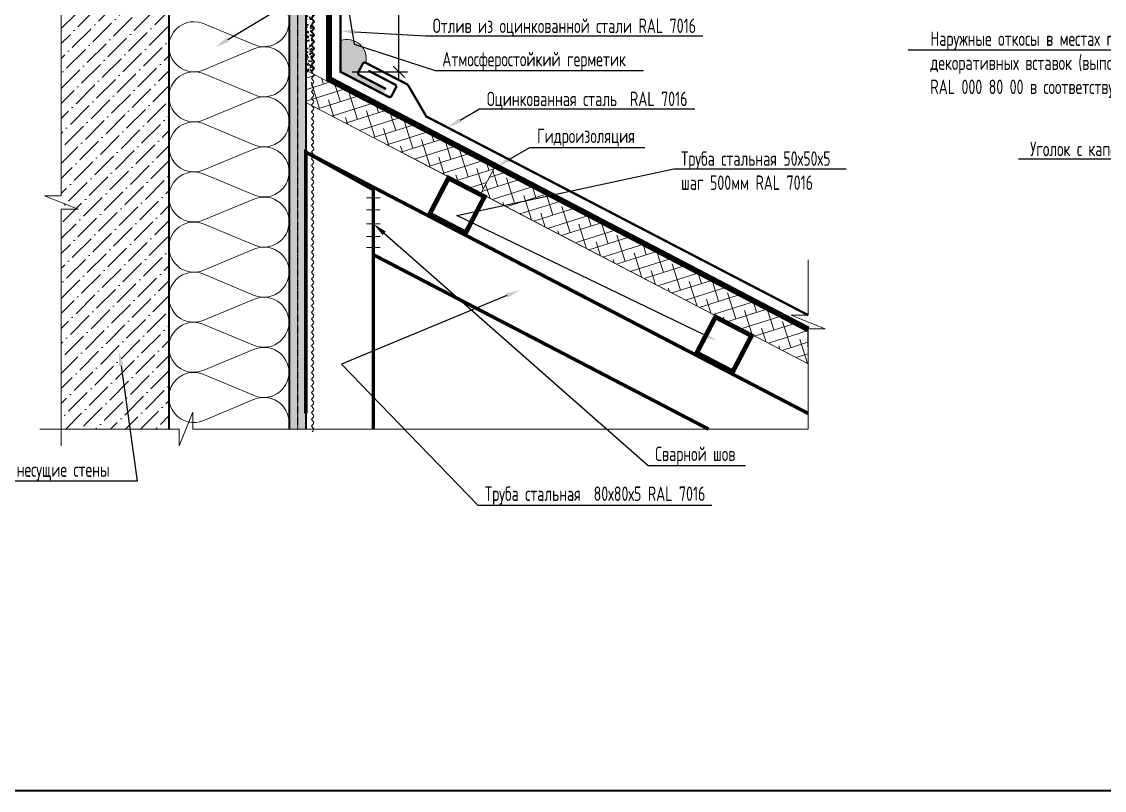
# Model space of a CAD drawing. Header units: millimetres. Extents: x -136099598 to 11807193, y 0 to 779331.
# Drawn here: x 774700 to 793450, y 345860 to 359167 of the extents above; entities that cross this region are included whole.
import ezdxf
from ezdxf import colors
from ezdxf.entities.mleader import LeaderData, LeaderLine
from ezdxf.math import Vec2, Vec3

# ---------------------------------------------------------------- set-up
doc = ezdxf.new("R2010")
doc.units = ezdxf.units.MM
doc.header["$MEASUREMENT"] = 0
for name, pattern in [('ACAD_ISO02W100', [15, 12, -3]), ('ACAD_ISO03W100', [30, 12, -18]), ('DASHED', [19.049999999999997, 12.7, -6.35])]:
    doc.linetypes.add(name, pattern=pattern)
doc.layers.get('0').update_dxf_attribs({"color": 250, "lineweight": 9})
doc.layers.get('Defpoints').update_dxf_attribs({"color": 8})
for name, color, linetype, lineweight in [('+АР_Размеры', 252, 'Continuous', 9), ('_Линии для надписей', 5, 'Continuous', 9), ('_Штриховки', 250, 'Continuous', 13), ('_Штриховки_точка', 5, 'Continuous', 30), ('АР_Гидроизол', 162, 'Continuous', 9), ('АР_Доска', 41, 'Continuous', 9), ('АР_Оси_Разм', 7, 'Continuous', 15), ('АР_Тонкие', 250, 'Continuous', 5), ('Рисунок', 6, 'Continuous', 35)]:
    doc.layers.add(name, color=color, linetype=linetype, lineweight=lineweight)
for name, color, linetype in [('_Пунктир', 6, 'DASHED'), ('АР_Метал', 140, 'Continuous'), ('АР_Фасад', 251, 'Continuous')]:
    doc.layers.add(name, color=color, linetype=linetype)
doc.styles.add('GOST 2.304', font='CS_Gost2304.shx')
doc.styles.add('ISOCPEUR', font='isocpeur.ttf', dxfattribs={"width": 0.7})
doc.styles.add('Архитект', font='isocpeur.ttf', dxfattribs={"width": 0.8, "oblique": 8})
doc.dimstyles.new('KK 100', dxfattribs={"dimscale": 100, "dimtxt": 3, "dimasz": 2, "dimexe": 1.5, "dimexo": 2, "dimtad": 1, "dimdec": 0, "dimtxsty": 'GOST 2.304', "dimblk": 'OBLIQUE', "dimcen": 2.5, "dimdle": 1.5, "dimadec": 0, "dimazin": 0, "dimtfac": 1, "dimtdec": 0, "dimtmove": 0, "dimatfit": 3, "dimarcsym": 0})

# ---------------------------------------------------------------- blocks, each defined once
blk = doc.blocks.new('_Oblique')
at = {"color": 0, "linetype": 'ByBlock', "lineweight": -2}
blk.add_line((-0.5, -0.5), (0.5, 0.5), dxfattribs=at)
blk = doc.blocks.new('*D1419')
at = {"layer": 'Defpoints', "color": 0, "ltscale": 100, "transparency": 16777216}
for p in [(780222.249364869, 361298.3401520812), (781234.7610960166, 361298.3401520812), (780222.249364869, 358298.3401520812)]:
    blk.add_point(p, dxfattribs=at)
at = {"layer": 'АР_Оси_Разм', "color": 0, "lineweight": -2, "ltscale": 100, "transparency": 16777216}
for p, q in [((781234.7610960166, 358148.3401520812), (781234.7610960166, 361448.3401520812)), ((780422.249364869, 361298.3401520812), (781384.7610960166, 361298.3401520812)), ((780422.249364869, 358298.3401520812), (781384.7610960166, 358298.3401520812))]:
    blk.add_line(p, q, dxfattribs=at)
at = {"layer": 'АР_Оси_Разм', "color": 0, "lineweight": -2, "ltscale": 100, "transparency": 16777216, "xscale": 200, "yscale": 200, "zscale": 200}
for p, rotation in [((781234.7610960166, 361298.3401520812), 90), ((781234.7610960166, 358298.3401520812), 270)]:
    blk.add_blockref('_Oblique', p, dxfattribs=dict(at, rotation=rotation))
at = {"layer": 'АР_Оси_Разм', "color": 0, "lineweight": 9, "ltscale": 100, "transparency": 16777216, "insert": (781022.2611112753, 359570.0345800482), "char_height": 300, "attachment_point": 5, "rotation": 90, "style": 'ISOCPEUR'}
blk.add_mtext('150', dxfattribs=at)
blk = doc.blocks.new('утеплитель')
at = {"layer": '_Штриховки'}
for p, q in [((-25.97458900007587, 14.5620322346191), (-10.60166635225869, 8.162384554609844)), ((-10.58586496633802, 6.838497686065239), (-25.50526861798312, 0.6238394471720312))]:
    blk.add_line(p, q, dxfattribs=at)
for centre, radius, start, end in [((-28.49999999999955, 7.500000000094474), 7.5, 70.32274650999634, 293.5342702555363), ((-7.521493449437685, 15.02430771533432), 7.52153272777299, 245.825691724005, 359.8148340281726), ((-7.499999495507836, 0.002750887365209564), 7.5, 359.9789847687933, 114.2958742601428)]:
    blk.add_arc(centre, radius, start, end, dxfattribs=at)

msp = doc.modelspace()

# ---------------------------------------------------------------- hatches: boundary and pattern name
at = {"layer": '_Штриховки'}
h = msp.add_hatch(dxfattribs=at)
h.set_pattern_fill('ANSI36', color=256, scale=57.83317016962933, angle=2.571095121417787e-44, style=0)
h.set_pattern_definition([(44.99999999999999, (676152.063802735, 332264.5120021664), (97.37937757812152, 357.0577177864454), [459.0507882214334, -91.81015764428663, 0, -91.81015764428663])])
h.paths.add_polyline_path([(777250.270631806, 363504.9104855619), (775386.8672619024, 363504.9104855619), (775386.8672619024, 352113.2814848982), (777250.270631806, 352113.2814848982), (777250.270631806, 359746.1360440813)])
at = {"layer": '_Штриховки_точка'}
h = msp.add_hatch(dxfattribs=at)
h.set_pattern_fill('DOTS', color=0, scale=34.69990210177763, angle=44.99999999999999, style=0)
h.set_pattern_definition([(44.99999999999999, (676385.2179517904, 332875.10834473), (-19.47587551562428, 58.42762654687287), [0, -55.08609458657197])])
edge = h.paths.add_edge_path()
edge.add_arc((737965.0727825323, 362034.0006229244), 41537.82651118521, 357.9706557240805, 362.0293442760986)
edge.add_line((779476.8476839224, 363504.9104855619), (779332.2647581259, 363504.9104855619))
edge.add_arc((860507.9133014837, 362071.7916752659), 81188.29808530427, 178.9885743876315, 181.0114256123709)
edge.add_line((779332.2647581259, 360638.6728649698), (779332.2647581259, 360364.7339910828))
edge.add_line((779332.2647581259, 360364.7339910828), (779291.2882404486, 360364.7339910828))
edge.add_arc((775530.7219658056, 359872.0097407661), 3792.708253597516, 5.791551844299818, 7.464597599868625, ccw=False)
edge.add_line((779304.0707140127, 360254.7304241024), (779313.3713798681, 360254.7304241024))
edge.add_arc((775530.7219658056, 359872.0097406469), 3801.961560843547, 0.850402867039918, 5.77740819779109, ccw=False)
edge.add_line((779332.2647581259, 359928.4376369081), (779332.2647581259, 359702.7260519825))
edge.add_arc((775530.7219658056, 359759.1539483629), 3801.961560848613, 354.22259180221687, 359.14959713292905, ccw=False)
edge.add_line((779313.3713798681, 359376.4332649074), (779304.0707140127, 359376.4332649074))
edge.add_arc((775530.7219658056, 359759.1539482437), 3792.708253598006, 352.53540240013234, 354.2084481557012, ccw=False)
edge.add_line((779291.2882404486, 359266.4296979271), (779332.2647581259, 359266.4296979271))
edge.add_line((779332.2647581259, 359266.4296979271), (779332.2647581259, 359169.2797519527))
edge.add_arc((778897.2729473272, 359167.8739595972), 434.9940821671716, -0.18516597503531784, 0.18516597503730736, ccw=False)
edge.add_line((779332.2647581259, 359166.4681673609), (779332.2647581259, 352113.2814848982))
edge.add_line((779332.2647581259, 352113.2814848982), (779476.8476839224, 352113.2814848982))
edge.add_line((779476.8476839224, 352113.2814848982), (779476.8476839224, 360563.0907605253))
edge = h.paths.add_edge_path()
edge.add_arc((741231.3096399466, 361981.3272213303), 38420.34219008387, 357.7273032575538, 362.2726967424505)
edge.add_line((779621.4306087652, 363504.9104855619), (779476.8476829687, 363504.9104855619))
edge.add_arc((855190.7610473791, 362034.0006231628), 75728.1998513233, 178.8870430371143, 181.1129569630626)
edge.add_line((779476.8476839224, 360563.0907604061), (779476.8476839224, 352113.281484779))
edge.add_line((779476.8476839224, 352113.2814848982), (779621.4306097189, 352113.2814848982))
edge.add_line((779621.4306087652, 352113.2814848982), (779621.4306087652, 360457.7439570986))
h = msp.add_hatch(dxfattribs=at)
h.set_pattern_fill('AR-CONC', color=0, scale=0.8674975525444399, angle=2.571095121417787e-44, style=0)
h.set_pattern_definition([(49.99999999999999, (676385.2179517904, 332875.10834473), (158.0447544651524, -13.8271176947949), [16.52582837597158, -181.7841121356874]), (355, (676385.2179517904, 332875.10834473), (-30.57306527864072, 165.7411700976482), [13.22066270077727, -145.4272897085499]), (100.451, (676398.3882999578, 332873.9560911022), (127.4722605599769, 151.913298093792), [14.04478537569448, -154.4926391326393]), (46.18420000000001, (676385.2179517904, 332919.1772204004), (235.1604045200169, -36.47161658491154), [24.7887425639573, -272.6761682035304]), (96.63559999999998, (676404.814634339, 332916.1379426084), (205.9475923631471, 214.6410641715652), [21.06717806354152, -231.7389586989569]), (351.1840000000001, (676385.2179517904, 332919.1772204004), (205.9479145063652, 214.6406841820881), [19.8309940511659, -218.1409345628249]), (21, (676407.2523899237, 332908.160001453), (131.5255371865144, -88.71508702297957), [16.52582837597158, -181.7841121356874]), (326.0000000000001, (676407.2523899237, 332908.160001453), (53.61310833386594, 159.7826098192502), [13.22066270077726, -145.4272897085498]), (71.4514, (676418.212787644, 332900.7671005093), (185.138283415706, 71.06787856612623), [14.04478537569449, -154.4926391326394]), (37.50000000000001, (676385.2179517904, 332875.10834473), (2.679355760669202, 73.3512892777603), [0, -143.6645346817796, 0, -147.6307334920128, 0, -145.9781506544157]), (7.499999999999999, (676385.2179517904, 332875.10834473), (57.96589368953571, 86.90640346721383), [0, -84.17155252828181, 0, -140.3593690065852, 0, -55.63695553243761]), (327.5, (676336.0811557928, 332875.10834473), (117.6245094553049, -4.969671392797887), [0, -55.08609458657194, 0, -171.8686151101045, 0, -228.0564315884078]), (317.5, (676314.0467176596, 332875.10834473), (128.5017023127821, 22.05741874120954), [0, -71.61192296254352, 0, -114.138387983377, 0, -161.9531180845215])])
edge = h.paths.add_edge_path()
edge.add_spline(control_points=[(779727.8248882452, 358517.6554110609), (779724.3993263403, 358522.1895577274), (779712.6380996862, 358546.0014277063), (779803.1262455145, 358589.091021236), (779681.676589028, 358646.9241914116), (779803.1262455145, 358704.7573615871), (779681.676589028, 358762.5905316435), (779803.1262455145, 358820.423701819), (779681.676589028, 358878.2568719946), (779803.1262455145, 358936.0900421701), (779681.676589028, 358993.9232123457), (779803.1262455145, 359051.7563825212), (779681.676589028, 359109.5895526968), (779803.1262455145, 359167.4227228723), (779681.676589028, 359225.2558930479), (779803.1262455145, 359283.0890632235), (779681.676589028, 359340.922233399), (779803.1262455145, 359398.7554035746), (779681.676589028, 359456.5885737501), (779803.1262455145, 359514.4217439257), (779681.676589028, 359572.2549141012), (779803.1262455145, 359630.0880842768), (779681.676589028, 359687.9212544523), (779803.1262455145, 359745.7544246279), (779681.676589028, 359803.5875948034), (779803.1262455145, 359861.420764979), (779681.676589028, 359919.2539350353), (779803.1262455145, 359977.0871052109), (779681.676589028, 360034.9202753864), (779803.1262455145, 360092.753445562), (779681.676589028, 360150.5866157375), (779803.1262455145, 360208.4197859131), (779687.0750312964, 360263.6822692715), (779752.5660247961, 360299.6670291983), (779760.6753711859, 360316.3740656935)], knot_values=[67.29883046128072, 67.29883046128072, 67.29883046128072, 67.29883046128072, 67.58593030290993, 68.80658586448332, 70.02724142605672, 71.24789698763011, 72.46855254920351, 73.6892081107769, 74.9098636723503, 76.13051923392369, 77.35117479549709, 78.57183035707048, 79.79248591864388, 81.01314148021727, 82.23379704179067, 83.45445260336406, 84.67510816493746, 85.89576372651085, 87.11641928808424, 88.33707484965764, 89.55773041123103, 90.77838597280443, 91.99904153437782, 93.21969709595122, 94.44035265752461, 95.66100821909801, 96.8816637806714, 98.1023193422448, 99.32297490381819, 100.5436304653916, 101.764286026965, 102.9849415885384, 104.2055971501118, 105.2634781369412, 105.2634781369412, 105.2634781369412, 105.2634781369412], degree=3, periodic=0)
edge.add_arc((778870.0353117147, 359578.3832027279), 1156.663403392587, 39.64539389236523, 49.48680669696833)
edge.add_line((779621.4306087652, 360457.7439569794), (779621.4306087652, 358517.6554110609))
edge.add_line((779621.4306087652, 358517.6554110609), (779727.8248882452, 358517.6554110609))
h = msp.add_hatch(dxfattribs=at)
h.set_pattern_fill('AR-CONC', color=0, scale=0.8674975525444399, angle=2.571095121417787e-44, style=0)
h.set_pattern_definition([(49.99999999999999, (676385.2179517904, 332875.10834473), (158.0447544651524, -13.82711769479489), [16.52582837597159, -181.7841121356874]), (355, (676385.2179517904, 332875.10834473), (-30.57306527864073, 165.7411700976483), [13.22066270077727, -145.4272897085499]), (100.451, (676398.3882999578, 332873.9560911022), (127.472260559977, 151.913298093792), [14.04478537569449, -154.4926391326393]), (46.18420000000001, (676385.2179517904, 332919.1772204004), (235.1604045200169, -36.47161658491154), [24.7887425639573, -272.6761682035304]), (96.63559999999998, (676404.814634339, 332916.1379426084), (205.9475923631471, 214.6410641715652), [21.06717806354152, -231.7389586989569]), (351.1840000000001, (676385.2179517904, 332919.1772204004), (205.9479145063652, 214.6406841820881), [19.8309940511659, -218.1409345628249]), (21, (676407.2523899237, 332908.160001453), (131.5255371865144, -88.71508702297957), [16.52582837597158, -181.7841121356874]), (326.0000000000001, (676407.2523899237, 332908.160001453), (53.61310833386595, 159.7826098192502), [13.22066270077726, -145.4272897085498]), (71.4514, (676418.212787644, 332900.7671005093), (185.1382834157061, 71.06787856612623), [14.04478537569449, -154.4926391326394]), (37.50000000000001, (676385.2179517904, 332875.10834473), (2.679355760669197, 73.3512892777603), [0, -143.6645346817796, 0, -147.6307334920128, 0, -145.9781506544157]), (7.499999999999999, (676385.2179517904, 332875.10834473), (57.9658936895357, 86.90640346721385), [0, -84.17155252828181, 0, -140.3593690065852, 0, -55.63695553243762]), (327.5, (676336.0811557928, 332875.10834473), (117.6245094553049, -4.969671392797887), [0, -55.08609458657194, 0, -171.8686151101045, 0, -228.0564315884078]), (317.5, (676314.0467176596, 332875.10834473), (128.5017023127821, 22.05741874120956), [0, -71.61192296254352, 0, -114.138387983377, 0, -161.9531180845215])])
edge = h.paths.add_edge_path()
edge.add_line((779621.4306087652, 358298.3401520811), (779722.2493648687, 358298.3401520811))
edge.add_spline(control_points=[(779722.2493648687, 358298.3401520811), (779722.1902160803, 358298.8684914671), (779721.0502948919, 358318.6745542847), (779803.1262455145, 358357.7583405338), (779681.676589028, 358415.5915107094), (779793.6045379797, 358468.8905342184), (779738.9637050787, 358502.9118342958), (779727.8248882452, 358517.6554110609)], knot_values=[105.2634781369412, 105.2634781369412, 105.2634781369412, 105.2634781369412, 105.2969323182913, 106.5175878798647, 107.7382434414381, 108.9588990030115, 109.8924547229557, 109.8924547229557, 109.8924547229557, 109.8924547229557], degree=3, periodic=0)
edge.add_line((779727.8248882452, 358517.6554110609), (779621.4306087652, 358517.6554110609))
edge.add_line((779621.4306087652, 358517.6554110609), (779621.4306087652, 358298.3401520811))
at = {"layer": 'АР_Гидроизол', "linetype": 'ACAD_ISO03W100'}
h = msp.add_hatch(color=253, dxfattribs=at)
h.dxf.hatch_style = 1
edge = h.paths.add_edge_path()
edge.add_arc((780336.9780979315, 358526.2089511715), 331.5253906520283, 347.358425534962, 470.24671003064657, ccw=False)
edge.add_arc((780642.0092544714, 358418.1672560535), 40.00000000168563, 422.5201469906572, 512.5201469818544)
edge.add_line((780606.5223293463, 358436.6247233711), (780532.692460076, 358294.6770203672))
edge.add_arc((780568.1793852011, 358276.2195530497), 39.99999999964379, 512.5201469811476, 602.5201469811477)
edge.add_line((780549.7219181219, 358240.7326273285), (781011.0519523779, 358000.7855516039))
edge.add_line((781011.0519523779, 358000.7855516039), (780964.9082842031, 357912.0682372414))
edge.add_line((780964.9082842031, 357912.0682372414), (780222.2493648687, 358298.3401520811))
edge.add_line((780222.2493648687, 358298.3401520811), (780222.2493648687, 358837.2497886978))
at = {"layer": 'АР_Доска', "lineweight": 5}
h = msp.add_hatch(dxfattribs=at)
h.set_pattern_fill('ANSI38', color=8, scale=60, angle=-27.47985301884645)
h.set_pattern_definition([(17.52014698115355, (725756.4929380575, 195554.454563912), (-57.34833669383341, 181.6629248868649), []), (107.5201469811535, (725756.4929380575, 195554.454563912), (-296.3595982745317, 305.9775130798965), [476.2499999999983, -285.7499999999986])])
h.paths.add_polyline_path([(782882.0427599112, 356633.1339839064), (779621.4306087652, 358329.0442693792), (779621.4306087652, 357765.4564245306), (782651.3244180838, 356189.5474120937)])
h = msp.add_hatch(dxfattribs=at)
h.set_pattern_fill('ANSI38', color=8, scale=60, angle=-27.47985301884645)
h.set_pattern_definition([(17.52014698115355, (722207.8003645102, 193708.7078277431), (-57.34833669383341, 181.6629248868649), []), (107.5201469811535, (722207.8003645102, 193708.7078277431), (-296.3595982745317, 305.9775130798965), [476.2499999999983, -285.7499999999986])])
h.paths.add_polyline_path([(788312.3499074414, 353808.7214768744), (782882.0427599112, 356633.1339839064), (782651.3244180838, 356189.5474120937), (788321.3407430808, 353240.4573167608)])

# ---------------------------------------------------------------- linework, layer by layer
at = {"layer": '+АР_Размеры', "ltscale": 100}
for points in [[(775386.8672619024, 351824.4666919075), (775386.8672619024, 355921.0523853861), (775679.2828941504, 355921.0523853861), (775094.4516287008, 356154.1848170124), (775386.8672619024, 356154.1848170124), (775386.8672619024, 363796.5894443356)], [(788321.3407430807, 352113.2814848982), (788321.3407430807, 353850.6334210181), (788613.7563762823, 353850.6334210181), (788028.9251098791, 354083.7658526445), (788321.3407430807, 354083.7658526445), (788321.3407430807, 355042.2319605352)], [(775014.1637630621, 352113.2814848982), (777430.4947738806, 352113.2814848982), (777430.4947738806, 351820.865851935), (777663.6272058645, 352405.6971177422), (777663.6272058645, 352113.2814848982), (788321.3407430807, 352113.2814848982)]]:
    msp.add_lwpolyline(points, dxfattribs=at)
at = {"color": 1, "lineweight": 35, "ltscale": 150}
msp.add_lwpolyline([(814468.6960761901, 396683.7896100227), (751345.6357834339, 396683.7896100227), (751345.6357834339, 345859.7557224897), (814468.6960761901, 345859.7557224897)], close=True, dxfattribs=at)
at = {"layer": '_Пунктир', "ltscale": 0.4}
msp.add_line((779476.8476839224, 363514.5535041653), (779476.8476839224, 352113.2814848982), dxfattribs=at)
at = {"layer": '_Штриховки'}
for centre, radius, start, end in [((778897.2729473272, 359167.8739595972), 434.9940821817316, 262.0237576915042, 359.8148333326538), ((777683.7737312475, 353527.3991354071), 433.74877627222, 234.2725614068061, 234.3131410057301)]:
    msp.add_arc(centre, radius, start, end, dxfattribs=at)
at = {"layer": 'АР_Гидроизол', "linetype": 'ACAD_ISO02W100', "ltscale": 40, "const_width": 100}
msp.add_lwpolyline([(780022.2493648687, 361402.3641945682), (780022.2493648687, 358176.9290567003), (788321.3407430807, 353839.8456072174)], dxfattribs=at)
at = {"layer": 'АР_Гидроизол'}
msp.add_arc((780336.9780979315, 358526.2089511715), 331.5253906583578, 347.3584492913837, 110.246735580293, dxfattribs=at)
at = {"layer": 'АР_Доска', "color": 18, "true_color": 0x000000}
for p, q in [((787885.9926462332, 354030.4784347378), (779621.4306087652, 358329.0442693792)), ((788321.3407430807, 353240.4572451673), (779621.4306087652, 357765.4563539587))]:
    msp.add_line(p, q, dxfattribs=at)
at = {"layer": 'АР_Доска'}
for p, q in [((788321.3407430807, 353240.4572451673), (781324.7420225302, 356879.5296590887)), ((780670.2399346393, 356114.1328586391), (780911.2204726756, 356114.1328586391)), ((780670.2399346393, 355908.698068426), (780911.2204726756, 355908.698068426)), ((780670.2399346393, 355667.8434296803), (780911.2204726756, 355667.8434296803)), ((780670.2399346393, 355448.2408657792), (780911.2204726756, 355448.2408657792)), ((780670.2399346393, 355256.973849254), (780911.2204726756, 355256.973849254))]:
    msp.add_line(p, q, dxfattribs=at)
msp.add_lwpolyline([(779621.4306087652, 357765.4564245306), (782651.3244180838, 356189.5474120937), (782882.0427599112, 356633.1339839064), (779621.4306087652, 358329.0442693792)], close=True, dxfattribs=at)
at = {"layer": 'АР_Доска', "color": 18, "true_color": 0x000000, "const_width": 60}
for points in [[(780790.7302036574, 352113.2814848982), (780790.7302036574, 356257.198068426), (779621.4306087652, 356908.7807279192), (779621.4306087652, 352383.7814848982)], [(779621.4306087652, 356908.7805935703), (788321.3407430807, 352383.7814848982)], [(786594.9971987078, 352113.2814848982), (780790.7302036574, 355132.198068426)]]:
    msp.add_lwpolyline(points, dxfattribs=at)
at = {"layer": 'АР_Доска', "color": 18, "true_color": 0x000000}
msp.add_lwpolyline([(782651.3244180838, 356189.5474120937), (788321.3407430808, 353240.4573167608), (788312.3499074414, 353808.7214768744), (782882.0427599112, 356633.1339839064)], close=True, dxfattribs=at)
at = {"layer": 'АР_Доска', "color": 18, "lineweight": 5, "true_color": 0x000000, "const_width": 44.42303250000001}
for points in [[(781741.2270384128, 355828.3646713907), (782398.0757281096, 355486.7243912146), (782739.7160087271, 356143.5730809994), (782082.8673190305, 356485.2133611757)], [(781791.1514869638, 355844.1250918271), (782382.3153081145, 355536.6488396772), (782689.7915601761, 356127.8126604749), (782098.6277390255, 356435.2889127129)]]:
    msp.add_lwpolyline(points, close=True, dxfattribs=at)
at = {"layer": 'АР_Доска', "color": 18, "true_color": 0x000000, "const_width": 44.42303250000001}
for points in [[(786366.0098121921, 353422.9216794515), (787022.8585018887, 353081.2813992755), (787364.4987825062, 353738.1300890602), (786707.6500928096, 354079.7703692366)], [(786415.9342607431, 353438.682099888), (787007.0980818938, 353131.205847738), (787314.5743339553, 353722.3696685357), (786723.4105128046, 354029.8459207737)]]:
    msp.add_lwpolyline(points, close=True, dxfattribs=at)
at = {"layer": 'АР_Метал', "color": 154, "ltscale": 100}
for points, const_width in [([(780222.2493648687, 361298.3401520811), (780222.2493648687, 358298.3401520811), (781053.6255989233, 357865.9245688282)], 40), ([(788321.3407430807, 354085.8390226923), (781707.5275430838, 357525.8169506155), (781387.948699967, 358075.2761008106)], 39.99999999999999)]:
    msp.add_lwpolyline(points, dxfattribs=dict(at, const_width=const_width))
at = {"layer": 'АР_Метал', "color": 154, "ltscale": 100, "const_width": 40}
for points in [[(780222.2493648687, 358298.3401520811), (781053.6255989233, 357865.9245688282, 0.414213562373095), (781107.5699920813, 357882.9540272318), (781181.3998613516, 358024.9017302357, 0.414213562373095), (781164.370402352, 358078.8461232744), (780703.040368096, 358318.793198999)], [(781387.948699967, 358075.2761008106), (780660.4667225042, 358453.6541817747, 0.414213562373095), (780606.5223293463, 358436.6247233711), (780532.692460076, 358294.6770203672, 0.414213562373095), (780549.7219181219, 358240.7326273285), (781011.0519523779, 358000.7855516039)]]:
    msp.add_lwpolyline(points, format="xyb", dxfattribs=at)
at = {"layer": 'АР_Фасад'}
msp.add_lwpolyline([(779722.2493648687, 357713.0184809528), (779722.2493648687, 357713.0184809528)], close=True, dxfattribs=at)
at = {"layer": 'Рисунок'}
for p, q in [((779621.4306087652, 363577.7154474817), (779621.4306087652, 352113.2814848982)), ((777250.270631806, 363504.9104855619), (777250.270631806, 352113.2814848982)), ((779332.2647581259, 363504.9104855619), (779332.2647581259, 352113.2814848982))]:
    msp.add_line(p, q, dxfattribs=at)
at = {"layer": 'Рисунок', "lineweight": 9}
msp.add_line((777250.270631806, 358998.7446559034), (777250.270631806, 352113.2814848982), dxfattribs=at)
at = {"layer": 'Рисунок'}
msp.add_open_spline([(779741.5361957708, 363418.7336476408), (779731.2295961538, 363408.6634986959), (779702.7532911459, 363381.2342095934), (779802.4055519262, 363331.0774909817), (779681.8696975866, 363273.667161759), (779803.0745020071, 363215.7206917368), (779681.6904535452, 363157.9178801142), (779803.122530953, 363100.0765753351), (779681.6775837103, 363042.2455849014), (779803.1259794394, 362984.4118306004), (779681.6766595999, 362926.5788169466), (779803.126226441, 362868.7456049286), (779681.6765937964, 362810.9124459587), (779803.1262445608, 362753.0792728029), (779681.676589028, 362695.2461034618), (779803.1262455145, 362637.4129330479), (779681.676589028, 362579.5797628723), (779803.1262455145, 362521.7465926968), (779681.676589028, 362463.9134225212), (779803.1262455145, 362406.0802523457), (779681.676589028, 362348.2470821701), (779803.1262455145, 362290.4139119945), (779681.676589028, 362232.580741819), (779803.1262455145, 362174.7475717627), (779681.676589028, 362116.9144015871), (779803.1262455145, 362059.0812314115), (779681.676589028, 362001.248061236), (779803.1262455145, 361943.4148910604), (779681.676589028, 361885.5817208849), (779803.1262455145, 361827.7485507093), (779681.676589028, 361769.9153805338), (779803.1262455145, 361712.0822103582), (779681.676589028, 361654.2490401827), (779803.1262455145, 361596.4158700071), (779681.676589028, 361538.5826998316), (779803.1262455145, 361480.749529656), (779681.676589028, 361422.9163594805), (779803.1262455145, 361365.0831893049), (779681.676589028, 361307.2500191294), (779803.1262455145, 361249.4168489538), (779681.676589028, 361191.5836787783), (779803.1262455145, 361133.7505086027), (779681.676589028, 361075.9173384272), (779803.1262455145, 361018.0841683708), (779681.676589028, 360960.2509981953), (779803.1262455145, 360902.4178280197), (779681.676589028, 360844.5846578442), (779803.1262455145, 360786.7514876686), (779681.676589028, 360728.9183174931), (779803.1262455145, 360671.0851473175), (779681.676589028, 360613.2519771419), (779803.1262455145, 360555.4188069664), (779681.676589028, 360497.5856367908), (779803.1262455145, 360439.7524666153), (779681.676589028, 360381.9192964397), (779803.1262455145, 360324.0861262642), (779681.676589028, 360266.2529560886), (779803.1262455145, 360208.4197859131), (779681.676589028, 360150.5866157375), (779803.1262455145, 360092.753445562), (779681.676589028, 360034.9202753864), (779803.1262455145, 359977.0871052109), (779681.676589028, 359919.2539350353), (779803.1262455145, 359861.420764979), (779681.676589028, 359803.5875948034), (779803.1262455145, 359745.7544246279), (779681.676589028, 359687.9212544523), (779803.1262455145, 359630.0880842768), (779681.676589028, 359572.2549141012), (779803.1262455145, 359514.4217439257), (779681.676589028, 359456.5885737501), (779803.1262455145, 359398.7554035746), (779681.676589028, 359340.922233399), (779803.1262455145, 359283.0890632235), (779681.676589028, 359225.2558930479), (779803.1262455145, 359167.4227228723), (779681.676589028, 359109.5895526968), (779803.1262455145, 359051.7563825212), (779681.676589028, 358993.9232123457), (779803.1262455145, 358936.0900421701), (779681.676589028, 358878.2568719946), (779803.1262455145, 358820.423701819), (779681.676589028, 358762.5905316435), (779803.1262455145, 358704.7573615871), (779681.676589028, 358646.9241914116), (779803.1262455145, 358589.091021236), (779681.676589028, 358531.2578510605), (779803.1262455145, 358473.4246808849), (779681.676589028, 358415.5915107094), (779803.1262455145, 358357.7583405338), (779721.0502948919, 358318.6745542847), (779722.1902160803, 358298.8684914671), (779722.2493648687, 358298.3401520811)], degree=3, knots=[1.791081801111452, 1.791081801111452, 1.791081801111452, 1.791081801111452, 2.441311123146793, 3.661966684720189, 4.882622246293586, 6.103277807866982, 7.323933369440379, 8.544588931013775, 9.765244492587172, 10.98590005416057, 12.20655561573396, 13.42721117730736, 14.64786673888076, 15.86852230045415, 17.08917786202755, 18.30983342360095, 19.53048898517434, 20.75114454674774, 21.97180010832113, 23.19245566989453, 24.41311123146792, 25.63376679304132, 26.85442235461471, 28.07507791618811, 29.2957334777615, 30.5163890393349, 31.73704460090829, 32.95770016248169, 34.17835572405508, 35.39901128562848, 36.61966684720187, 37.84032240877526, 39.06097797034866, 40.28163353192205, 41.50228909349545, 42.72294465506884, 43.94360021664224, 45.16425577821563, 46.38491133978903, 47.60556690136242, 48.82622246293582, 50.04687802450921, 51.26753358608261, 52.488189147656, 53.7088447092294, 54.92950027080279, 56.15015583237619, 57.37081139394958, 58.59146695552298, 59.81212251709637, 61.03277807866976, 62.25343364024316, 63.47408920181655, 64.69474476338995, 65.91540032496334, 67.13605588653674, 68.35671144811013, 69.57736700968353, 70.79802257125692, 72.01867813283032, 73.23933369440371, 74.4599892559771, 75.6806448175505, 76.9013003791239, 78.12195594069729, 79.34261150227069, 80.56326706384408, 81.78392262541747, 83.00457818699087, 84.22523374856426, 85.44588931013766, 86.66654487171105, 87.88720043328445, 89.10785599485784, 90.32851155643124, 91.54916711800463, 92.76982267957803, 93.99047824115142, 95.21113380272482, 96.43178936429821, 97.6524449258716, 98.873100487445, 100.0937560490184, 101.3144116105918, 102.5350671721652, 103.7557227337386, 104.976378295312, 106.1970338568854, 107.4176894184588, 108.6383449800322, 109.8590005416056, 109.8924547229557, 109.8924547229557, 109.8924547229557, 109.8924547229557], dxfattribs=at)
at = {"layer": 'Рисунок', "lineweight": 9}
for points, knots in [([(779741.5361957708, 358328.872439798), (779731.2295961538, 358318.8022908531), (779702.7532911459, 358291.3730016313), (779802.4055519262, 358241.2162831388), (779681.8696975866, 358183.805953797), (779803.0745020071, 358125.8594837748), (779681.6904535452, 358068.0566722713), (779803.122530953, 358010.2153674923), (779681.6775837103, 357952.3843769394), (779803.1259794394, 357894.5506227575), (779681.6766595999, 357836.7176091038), (779803.126226441, 357778.8843969665), (779681.6765937964, 357721.0512379967), (779803.1262445608, 357663.2180648409), (779681.676589028, 357605.3848954998), (779803.1262455145, 357547.5517250858), (779681.676589028, 357489.7185550295), (779803.1262455145, 357431.8853848539), (779681.676589028, 357374.0522146784), (779803.1262455145, 357316.2190445028), (779681.676589028, 357258.3858743273), (779803.1262455145, 357200.5527041517), (779681.676589028, 357142.7195339762), (779803.1262455145, 357084.8863638006), (779681.676589028, 357027.0531936251), (779791.3199720541, 356974.8420588337), (779742.3292484442, 356941.9086474739), (779730.4808797995, 356928.2529595457)], [1.791081801111452, 1.791081801111452, 1.791081801111452, 1.791081801111452, 2.441311123146793, 3.661966684720189, 4.882622246293586, 6.103277807866982, 7.323933369440379, 8.544588931013775, 9.765244492587172, 10.98590005416057, 12.20655561573396, 13.42721117730736, 14.64786673888076, 15.86852230045415, 17.08917786202755, 18.30983342360095, 19.53048898517434, 20.75114454674774, 21.97180010832113, 23.19245566989453, 24.41311123146792, 25.63376679304132, 26.85442235461471, 28.07507791618811, 29.2957334777615, 30.5163890393349, 31.38106020060696, 31.38106020060696, 31.38106020060696, 31.38106020060696]), ([(779741.5361957708, 357632.6824172102), (779731.2295961538, 357622.6122683845), (779702.7532911459, 357595.1829791628), (779802.4055519262, 357545.0262605511), (779681.8696975866, 357487.6159313284), (779803.0745020071, 357429.6694613062), (779681.6904535452, 357371.8666496836), (779803.122530953, 357314.0253450237), (779681.6775837103, 357256.1943544708), (779803.1259794394, 357198.360600289), (779681.6766595999, 357140.527586516), (779803.126226441, 357082.694374498), (779681.6765937964, 357024.8612155281), (779803.1262445608, 356967.0280423723), (779681.676589028, 356909.1948730312), (779803.1262455145, 356851.3617026173), (779681.676589028, 356793.5285324417), (779803.1262455145, 356735.6953622662), (779681.676589028, 356677.8621920906), (779803.1262455145, 356620.029021915), (779681.676589028, 356562.1958517395), (779803.1262455145, 356504.3626816832), (779681.676589028, 356446.5295115076), (779803.1262455145, 356388.696341332), (779681.676589028, 356330.8631711565), (779803.1262455145, 356273.0300009809), (779681.676589028, 356215.1968308054), (779803.1262455145, 356157.3636606298), (779681.676589028, 356099.5304904543), (779803.1262455145, 356041.6973202787), (779681.676589028, 355983.8641501032), (779803.1262455145, 355926.0309799276), (779681.676589028, 355868.1978097521), (779803.1262455145, 355810.3646395765), (779681.676589028, 355752.531469401), (779803.1262455145, 355694.6982992254), (779681.676589028, 355636.8651290499), (779803.1262455145, 355579.0319588743), (779681.676589028, 355521.1987886988), (779803.1262455145, 355463.3656185232), (779681.676589028, 355405.5324483477), (779803.1262455145, 355347.6992782913), (779681.676589028, 355289.8661081158), (779803.1262455145, 355232.0329379402), (779681.676589028, 355174.1997677647), (779803.1262455145, 355116.3665975891), (779681.676589028, 355058.5334274136), (779803.1262455145, 355000.700257238), (779681.676589028, 354942.8670870624), (779803.1262455145, 354885.0339168869), (779681.676589028, 354827.2007467113), (779803.1262455145, 354769.3675765358), (779681.676589028, 354711.5344063602), (779803.1262455145, 354653.7012361847), (779681.676589028, 354595.8680660091), (779803.1262455145, 354538.0348958336), (779681.676589028, 354480.201725658), (779803.1262455145, 354422.3685554825), (779681.676589028, 354364.5353853069), (779803.1262455145, 354306.7022151314), (779681.676589028, 354248.8690449558), (779803.1262455145, 354191.0358748995), (779681.676589028, 354133.2027047239), (779803.1262455145, 354075.3695345484), (779681.676589028, 354017.5363643728), (779803.1262455145, 353959.7031941973), (779681.676589028, 353901.8700240217), (779803.1262455145, 353844.0368538462), (779681.676589028, 353786.2036836706), (779803.1262455145, 353728.3705134951), (779681.676589028, 353670.5373433195), (779803.1262455145, 353612.704173144), (779681.676589028, 353554.8710029684), (779803.1262455145, 353497.0378327928), (779708.9219379583, 353452.1786386333), (779726.48854448, 353426.5971679054), (779732.3150539557, 353420.2934204899)], [1.791081801111452, 1.791081801111452, 1.791081801111452, 1.791081801111452, 2.441311123146793, 3.661966684720189, 4.882622246293586, 6.103277807866982, 7.323933369440379, 8.544588931013775, 9.765244492587172, 10.98590005416057, 12.20655561573396, 13.42721117730736, 14.64786673888076, 15.86852230045415, 17.08917786202755, 18.30983342360095, 19.53048898517434, 20.75114454674774, 21.97180010832113, 23.19245566989453, 24.41311123146792, 25.63376679304132, 26.85442235461471, 28.07507791618811, 29.2957334777615, 30.5163890393349, 31.73704460090829, 32.95770016248169, 34.17835572405508, 35.39901128562848, 36.61966684720187, 37.84032240877526, 39.06097797034866, 40.28163353192205, 41.50228909349545, 42.72294465506884, 43.94360021664224, 45.16425577821563, 46.38491133978903, 47.60556690136242, 48.82622246293582, 50.04687802450921, 51.26753358608261, 52.488189147656, 53.7088447092294, 54.92950027080279, 56.15015583237619, 57.37081139394958, 58.59146695552298, 59.81212251709637, 61.03277807866976, 62.25343364024316, 63.47408920181655, 64.69474476338995, 65.91540032496334, 67.13605588653674, 68.35671144811013, 69.57736700968353, 70.79802257125692, 72.01867813283032, 73.23933369440371, 74.4599892559771, 75.6806448175505, 76.9013003791239, 78.12195594069729, 79.34261150227069, 80.56326706384408, 81.78392262541747, 83.00457818699087, 84.22523374856426, 85.44588931013766, 86.66654487171105, 87.88720043328445, 89.10785599485784, 90.32851155643124, 90.72766160763734, 90.72766160763734, 90.72766160763734, 90.72766160763734]), ([(779741.5361957708, 353467.3037957512), (779731.2295961538, 353457.2336468063), (779702.7532911459, 353429.8043575846), (779802.4055519262, 353379.6476390921), (779681.8696975866, 353322.2373097502), (779803.0745020071, 353264.290839728), (779681.6904535452, 353206.4880282246), (779803.122530953, 353148.6467234455), (779681.6775837103, 353090.8157328926), (779803.1259794394, 353032.9819787107), (779681.6766595999, 352975.148965057), (779803.126226441, 352917.3157529198), (779681.6765937964, 352859.4825939499), (779803.1262445608, 352801.6494207941), (779681.676589028, 352743.816251453), (779803.1262455145, 352685.983081039), (779681.676589028, 352628.1499109827), (779803.1262455145, 352570.3167408071), (779681.676589028, 352512.4835706316), (779803.1262455145, 352454.650400456), (779681.676589028, 352396.8172302805), (779803.1262455145, 352338.9840601049), (779681.676589028, 352281.1508899294), (779803.1262455145, 352223.3177197538), (779681.676589028, 352165.4845495783), (779791.3199720541, 352113.2734147869), (779742.3292484442, 352080.3400034271), (779730.4808797995, 352066.6843154989)], [1.791081801111452, 1.791081801111452, 1.791081801111452, 1.791081801111452, 2.441311123146793, 3.661966684720189, 4.882622246293586, 6.103277807866982, 7.323933369440379, 8.544588931013775, 9.765244492587172, 10.98590005416057, 12.20655561573396, 13.42721117730736, 14.64786673888076, 15.86852230045415, 17.08917786202755, 18.30983342360095, 19.53048898517434, 20.75114454674774, 21.97180010832113, 23.19245566989453, 24.41311123146792, 25.63376679304132, 26.85442235461471, 28.07507791618811, 29.2957334777615, 30.5163890393349, 31.38106020060696, 31.38106020060696, 31.38106020060696, 31.38106020060696])]:
    msp.add_open_spline(points, degree=3, knots=knots, dxfattribs=at)

# ---------------------------------------------------------------- block references
at = {"layer": '_Линии для надписей', "lineweight": 5, "xscale": 57.83317016962933, "yscale": 57.83317016962933, "zscale": 57.83317016962933}
for p in [(779332.0190811316, 358298.9937064014), (779332.0190811316, 357431.8143389784), (779332.0190811316, 356564.6349715553), (779332.0190811316, 355697.4556041323), (779332.0190811316, 354830.2762367092), (779330.1348991552, 353962.0807945095), (779330.1348991552, 353094.9014270864), (779330.1348991552, 352227.7220596634)]:
    msp.add_blockref('утеплитель', p, dxfattribs=at)

# ---------------------------------------------------------------- dimensions: what is measured, and where the dimension line sits
at = {"layer": 'АР_Оси_Разм', "lineweight": 9, "ltscale": 100}
dim = msp.add_linear_dim(base=(781234.7610960166, 361298.3401520812), p1=(780222.2493648687, 358298.3401520811), p2=(780222.2493648687, 361298.3401520811), angle=90, text='150', dimstyle='KK 100', override={"dimtxsty": 'ISOCPEUR', "dimtmove": 1}, dxfattribs=at)
dim.commit()
dim.dimension.update_dxf_attribs({"geometry": '*D1419', "text_midpoint": (781234.7611112753, 359570.0345800482), "dimtype": 160})

# ---------------------------------------------------------------- leaders
at = {"layer": 'АР_Тонкие'}
ml = msp.add_multileader_mtext('Standard', dxfattribs=at)
ml.set_content('{\\Q0;Минераловатные плиты \\C1;Vetonit (ISOVER) Штукатурный Фасад\\C256;, (плотностью -\\C1;105 \\C256;кг/м³, толщиной-150мм.)}', color=256, style='Архитект')
ml.set_leader_properties()
ml.build(insert=Vec2(0, 0))
ml.multileader.update_dxf_attribs({"text_left_attachment_type": 6, "text_right_attachment_type": 6, "dogleg_length": 100, "arrow_head_size": 250})
ctx = ml.context
ctx.base_point, ctx.char_height, ctx.arrow_head_size, ctx.landing_gap_size, ctx.plane_origin, ctx.plane_x_axis = Vec3(786172.4854339072, 361151.934498522), 250, 250, 25, Vec3(761902.9111844583, 349171.4534006933), Vec3(-1, 0)
ctx.left_attachment, ctx.right_attachment = 6, 6
notes = []
notes.append((ctx, [(0, (1, 1, 0), (782062.4854339072, 361151.934498522), (1, 0), 100, [(0, [(778057.6124945544, 358725.6689694659)], 0, [])])]))
ctx.mtext.insert, ctx.mtext.width, ctx.mtext.defined_height, ctx.mtext.flow_direction = Vec3(782187.4854339072, 361451.934498522), 4154.842887420265, 944.4077054685313, 5
ml = msp.add_multileader_mtext('Standard', dxfattribs=at)
ml.set_content('Атмосферостойкий герметик', color=256, style='ISOCPEUR')
ml.set_leader_properties()
ml.build(insert=Vec2(0, 0))
ml.multileader.update_dxf_attribs({"text_left_attachment_type": 6, "text_right_attachment_type": 6, "dogleg_length": 100, "arrow_head_size": 250})
ctx = ml.context
ctx.base_point, ctx.char_height, ctx.arrow_head_size, ctx.landing_gap_size, ctx.plane_origin = Vec3(781958.7733516851, 358318.4630960785), 250, 250, 25, Vec3(787527.4496259848, 365072.3846986853)
ctx.left_attachment, ctx.right_attachment = 6, 6
notes.append((ctx, [(1, (1, 1, 0), (781858.7733516851, 358318.4630960785), (1, 0), 100, [(0, [(780022.2493648687, 361402.3641945682), (780460.6687641302, 358779.1053809486)], 0, [])])]))
ctx.mtext.insert, ctx.mtext.flow_direction = Vec3(781983.7733516851, 358643.4630960785), 5
ml = msp.add_multileader_mtext('Standard', dxfattribs=at)
ml.set_content('Отлив из оцинкованной стали RAL 7016', color=256, style='ISOCPEUR')
ml.set_leader_properties()
ml.build(insert=Vec2(0, 0))
ml.multileader.update_dxf_attribs({"text_left_attachment_type": 6, "text_right_attachment_type": 6, "dogleg_length": 100, "arrow_head_size": 250})
ctx = ml.context
ctx.base_point, ctx.char_height, ctx.arrow_head_size, ctx.landing_gap_size, ctx.plane_origin = Vec3(781794.8275985876, 358920.3467423283), 250, 250, 25, Vec3(787527.4496259848, 361589.6686056219)
ctx.left_attachment, ctx.right_attachment = 6, 6
notes.append((ctx, [(1, (1, 1, 0), (781694.8275985876, 358920.3467423283), (1, 0), 100, [(1, [(780222.2493648687, 359004.260783013)], 0, [])])]))
ctx.mtext.insert, ctx.mtext.flow_direction = Vec3(781819.8275985876, 359220.3467423283), 5
ml = msp.add_multileader_mtext('Standard', dxfattribs=at)
ml.set_content('\\pxsm1,ql;Наружные откосы в местах примыкания декоративных вставок (выполнить по RAL 9010, RAL 000 80 00 в соответствующий цвет) ', color=256, style='ISOCPEUR')
ml.set_leader_properties()
ml.build(insert=Vec2(0, 0))
ml.multileader.update_dxf_attribs({"text_left_attachment_type": 6, "text_right_attachment_type": 6, "dogleg_length": 100, "arrow_head_size": 250})
ctx = ml.context
ctx.base_point, ctx.char_height, ctx.arrow_head_size, ctx.landing_gap_size, ctx.plane_origin, ctx.plane_x_axis, ctx.plane_y_axis = Vec3(795789.9383268515, 358672.010353025), 250, 250, 25, Vec3(781649.899781243, 378558.2140714489), Vec3(-1, 1.224646799147353e-16), Vec3(1.224646799147353e-16, 1)
ctx.left_attachment, ctx.right_attachment = 6, 6
notes.append((ctx, [(1, (1, 1, 0), (795889.9383268515, 358672.010353025), (-1, 1.224646799147353e-16), 100, [(0, [(796540.1279812017, 359003.9535438381)], 0, [])])]))
ctx.mtext.insert, ctx.mtext.text_direction, ctx.mtext.width, ctx.mtext.defined_height, ctx.mtext.flow_direction = Vec3(790436.1883268515, 358997.010353025), Vec3(1, -1.224646799147353e-16), 5656.643115545625, 502.079566694312, 5
ml = msp.add_multileader_mtext('Standard', dxfattribs=at)
ml.set_content('Оцинкованная сталь  RAL 7016', color=256, style='ISOCPEUR')
ml.set_leader_properties()
ml.build(insert=Vec2(0, 0))
ml.multileader.update_dxf_attribs({"text_left_attachment_type": 6, "text_right_attachment_type": 6, "dogleg_length": 100, "arrow_head_size": 250})
ctx = ml.context
ctx.base_point, ctx.char_height, ctx.arrow_head_size, ctx.landing_gap_size, ctx.plane_origin = Vec3(782731.2109651724, 357654.8251981102), 250, 250, 25, Vec3(788463.8329916159, 360324.1470615231)
ctx.left_attachment, ctx.right_attachment = 6, 6
notes.append((ctx, [(1, (1, 1, 0), (782631.2109651724, 357654.8251981102), (1, 0), 100, [(1, [(782075.0043850103, 357334.6848174892)], 0, [])])]))
ctx.mtext.insert, ctx.mtext.flow_direction = Vec3(782756.2109651724, 357954.8251981102), 5
ml = msp.add_multileader_mtext('Standard', dxfattribs=at)
ml.set_content('\\pxsm1,ql;Уголок с капельником и сеткой', color=256, style='ISOCPEUR')
ml.set_leader_properties()
ml.build(insert=Vec2(0, 0))
ml.multileader.update_dxf_attribs({"text_left_attachment_type": 6, "text_right_attachment_type": 6, "dogleg_length": 100, "arrow_head_size": 250})
ctx = ml.context
ctx.base_point, ctx.char_height, ctx.arrow_head_size, ctx.landing_gap_size, ctx.plane_origin, ctx.plane_x_axis, ctx.plane_y_axis = Vec3(795690.1509103933, 356788.6683611237), 250, 250, 25, Vec3(782454.680667893, 378587.4781209789), Vec3(-1, 1.224646799147353e-16), Vec3(1.224646799147353e-16, 1)
ctx.left_attachment, ctx.right_attachment = 6, 6
notes.append((ctx, [(1, (1, 1, 0), (795790.1509103933, 356788.6683611237), (-1, 1.224646799147353e-16), 100, [(0, [(796445.0847578207, 357519.9928994738)], 0, [])])]))
ctx.mtext.insert, ctx.mtext.text_direction, ctx.mtext.width, ctx.mtext.defined_height, ctx.mtext.flow_direction = Vec3(792165.1509103933, 357088.6683611237), Vec3(1, -1.224646799147353e-16), 4915.014880565754, 660.9931864077042, 5
ml = msp.add_multileader_mtext('Standard', dxfattribs=at)
ml.set_content('Гидроизоляция', color=256, style='ISOCPEUR')
ml.set_leader_properties()
ml.build(insert=Vec2(0, 0))
ml.multileader.update_dxf_attribs({"text_left_attachment_type": 6, "text_right_attachment_type": 6, "dogleg_length": 100, "arrow_head_size": 250})
ctx = ml.context
ctx.base_point, ctx.char_height, ctx.arrow_head_size, ctx.landing_gap_size, ctx.plane_origin = Vec3(783600.757296578, 356990.2012550198), 250, 250, 25, Vec3(789333.3793230215, 359659.5231184326)
ctx.left_attachment, ctx.right_attachment = 6, 6
notes.append((ctx, [(1, (1, 1, 0), (783500.757296578, 356990.2012550198), (1, 0), 100, [(1, [(782944.550716416, 356670.0608743988)], 0, [])])]))
ctx.mtext.insert, ctx.mtext.flow_direction = Vec3(783625.757296578, 357315.2012550198), 5
ml = msp.add_multileader_mtext('Standard', dxfattribs=at)
ml.set_content('Труба стальная 50х50х5 \\Pшаг 500мм RAL 7016', color=256, style='ISOCPEUR')
ml.set_leader_properties()
ml.build(insert=Vec2(0, 0))
ml.multileader.update_dxf_attribs({"text_left_attachment_type": 6, "text_right_attachment_type": 6, "dogleg_length": 100, "arrow_head_size": 250})
ctx = ml.context
ctx.base_point, ctx.char_height, ctx.arrow_head_size, ctx.landing_gap_size, ctx.plane_origin = Vec3(786094.7665500799, 356621.4386241995), 250, 250, 25, Vec3(794138.4399261633, 361478.9401975237)
ctx.left_attachment, ctx.right_attachment = 6, 6
notes.append((ctx, [(1, (1, 1, 0), (785994.7665500799, 356621.4386241995), (1, 0), 100, [(0, [(786734.5615587393, 353645.2307799421), (782237.938679711, 355810.485988792)], 0, [])])]))
ctx.mtext.insert, ctx.mtext.flow_direction = Vec3(786119.7665500799, 356921.4386241995), 5
ml = msp.add_multileader_mtext('Standard', dxfattribs=at)
ml.set_content('Сварной шов', color=256, style='ISOCPEUR')
ml.set_leader_properties()
ml.build(insert=Vec2(0, 0))
ml.multileader.update_dxf_attribs({"text_left_attachment_type": 6, "text_right_attachment_type": 6, "dogleg_length": 100, "arrow_head_size": 250})
ctx = ml.context
ctx.base_point, ctx.char_height, ctx.arrow_head_size, ctx.landing_gap_size, ctx.plane_origin = Vec3(785647.6864729086, 351485.0040853582), 250, 250, 25, Vec3(791617.0012540976, 358172.4019216858)
ctx.left_attachment, ctx.right_attachment = 6, 6
notes.append((ctx, [(1, (1, 1, 0), (785547.6864729086, 351485.0040853582), (1, 0), 100, [(1, [(780790.7302036574, 355667.8434296803)], 0, [])])]))
ctx.mtext.insert, ctx.mtext.flow_direction = Vec3(785672.6864729086, 351810.0040853582), 5
ml = msp.add_multileader_mtext('Standard', dxfattribs=at)
ml.set_content('\\pxsm1,ql;Пластиковый уголок с сеткой', color=256, style='ISOCPEUR')
ml.set_leader_properties()
ml.build(insert=Vec2(0, 0))
ml.multileader.update_dxf_attribs({"text_left_attachment_type": 6, "text_right_attachment_type": 6, "dogleg_length": 100, "arrow_head_size": 250})
ctx = ml.context
ctx.base_point, ctx.char_height, ctx.arrow_head_size, ctx.landing_gap_size, ctx.plane_origin, ctx.plane_x_axis = Vec3(771322.1229158044, 354204.7442756156), 250, 250, 25, Vec3(723468.5977469264, 330994.9812405305), Vec3(-1, 0)
ctx.left_attachment, ctx.right_attachment = 6, 6
notes.append((ctx, [(0, (1, 1, 0), (767882.1229158044, 354204.7442756156), (1, 0), 100, [(0, [(767228.2553845225, 354814.9006924825)], 0, [])])]))
ctx.mtext.insert, ctx.mtext.width, ctx.mtext.defined_height, ctx.mtext.flow_direction = Vec3(768007.1229158044, 354529.7442756156), 8498.60878480225, 1142.930924362192, 5
ml = msp.add_multileader_mtext('Standard', dxfattribs=at)
ml.set_content('Труба стальная  80х80х5 RAL 7016', color=256, style='ISOCPEUR')
ml.set_leader_properties()
ml.build(insert=Vec2(0, 0))
ml.multileader.update_dxf_attribs({"text_left_attachment_type": 6, "text_right_attachment_type": 6, "dogleg_length": 100, "arrow_head_size": 250})
ctx = ml.context
ctx.base_point, ctx.char_height, ctx.arrow_head_size, ctx.landing_gap_size, ctx.plane_origin = Vec3(782698.3295526663, 350794.9123821817), 250, 250, 25, Vec3(791464.9970836798, 357875.2050870024)
ctx.left_attachment, ctx.right_attachment = 6, 6
notes.append((ctx, [(1, (1, 1, 0), (782598.3295526663, 350794.9123821817), (1, 0), 100, [(0, [(783332.7588949362, 354520.698068426), (780240.7302036574, 353236.7968930565)], 0, [])])]))
ctx.mtext.insert, ctx.mtext.flow_direction = Vec3(782723.3295526663, 351119.9123821817), 5
ml = msp.add_multileader_mtext('Standard', dxfattribs=at)
ml.set_content('\\pxsm1,ql;Существующие наружные несущие стены ', color=256, style='ISOCPEUR')
ml.set_leader_properties()
ml.build(insert=Vec2(0, 0))
ml.multileader.update_dxf_attribs({"text_left_attachment_type": 6, "text_right_attachment_type": 6, "dogleg_length": 100, "arrow_head_size": 250})
ctx = ml.context
ctx.base_point, ctx.char_height, ctx.arrow_head_size, ctx.landing_gap_size, ctx.plane_origin, ctx.plane_x_axis = Vec3(776344.6145941559, 351211.8500766717), 250, 250, 25, Vec3(765646.4176263968, 335239.3988831602), Vec3(-1, 0)
ctx.left_attachment, ctx.right_attachment = 6, 6
notes.append((ctx, [(1, (1, 1, 0), (776698.116172161, 351211.8500766717), (-1, 0), 353.5015780050308, [(0, [(776389.8028493999, 353457.8387971544)], 0, [])])]))
ctx.mtext.insert, ctx.mtext.width, ctx.mtext.defined_height, ctx.mtext.flow_direction = Vec3(771830.8645941559, 351536.8500766717), 6219.480078124921, 2080.516057308996, 5
for ctx, leaders in notes:
    for number, flags, end, landing, length, lines in leaders:
        leader = LeaderData()
        leader.index, (leader.has_last_leader_line, leader.has_dogleg_vector, leader.attachment_direction) = number, flags
        leader.last_leader_point, leader.dogleg_vector, leader.dogleg_length = Vec3(end), Vec3(landing), length
        for number, points, colour, breaks in lines:
            line = LeaderLine()
            line.index, line.vertices, line.color, line.breaks = number, Vec3.list(points), colors.encode_raw_color(colour), breaks
            leader.lines.append(line)
        ctx.leaders.append(leader)

doc.saveas('drawing.dxf')
